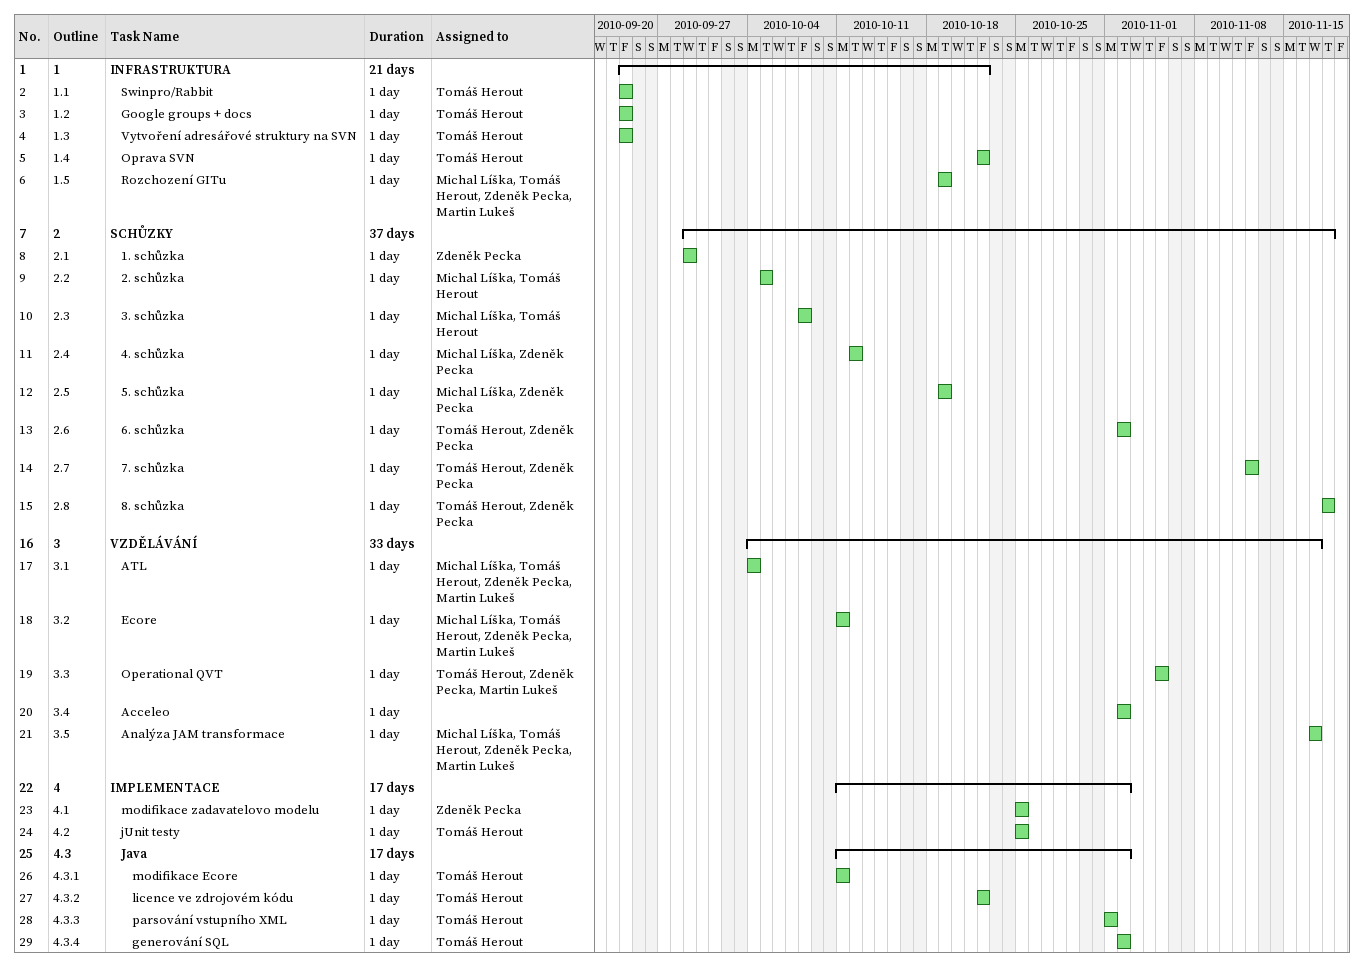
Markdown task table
| ID | WBS | Task | Duration | Start | Finish | Resources |
|---|---|---|---|---|---|---|
| 1 | 1 | **INFRASTRUKTURA** | 21d | 2010-09-24 | 2010-10-22 |  |
| 2 | 1.1 | Swinpro/Rabbit | 1d | 2010-09-24 | 2010-09-24 | Tomáš Herout |
| 3 | 1.2 | Google groups + docs | 1d | 2010-09-24 | 2010-09-24 | Tomáš Herout |
| 4 | 1.3 | Vytvoření adresářové struktury na SVN | 1d | 2010-09-24 | 2010-09-24 | Tomáš Herout |
| 5 | 1.4 | Oprava SVN | 1d | 2010-10-22 | 2010-10-22 | Tomáš Herout |
| 6 | 1.5 | Rozchození GITu | 1d | 2010-10-19 | 2010-10-19 | Michal Líška, Tomáš Herout, Zdeněk Pecka, Martin Lukeš |
| 7 | 2 | **SCHŮZKY** | 37d | 2010-09-29 | 2010-11-18 |  |
| 8 | 2.1 | 1. schůzka | 1d | 2010-09-29 | 2010-09-29 | Zdeněk Pecka |
| 9 | 2.2 | 2. schůzka | 1d | 2010-10-05 | 2010-10-05 | Michal Líška, Tomáš Herout |
| 10 | 2.3 | 3. schůzka | 1d | 2010-10-08 | 2010-10-08 | Michal Líška, Tomáš Herout |
| 11 | 2.4 | 4. schůzka | 1d | 2010-10-12 | 2010-10-12 | Michal Líška, Zdeněk Pecka |
| 12 | 2.5 | 5. schůzka | 1d | 2010-10-19 | 2010-10-19 | Michal Líška, Zdeněk Pecka |
| 13 | 2.6 | 6. schůzka | 1d | 2010-11-02 | 2010-11-02 | Tomáš Herout, Zdeněk Pecka |
| 14 | 2.7 | 7. schůzka | 1d | 2010-11-12 | 2010-11-12 | Tomáš Herout, Zdeněk Pecka |
| 15 | 2.8 | 8. schůzka | 1d | 2010-11-18 | 2010-11-18 | Tomáš Herout, Zdeněk Pecka |
| 16 | 3 | **VZDĚLÁVÁNÍ** | 33d | 2010-10-04 | 2010-11-17 |  |
| 17 | 3.1 | ATL | 1d | 2010-10-04 | 2010-10-04 | Michal Líška, Tomáš Herout, Zdeněk Pecka, Martin Lukeš |
| 18 | 3.2 | Ecore | 1d | 2010-10-11 | 2010-10-11 | Michal Líška, Tomáš Herout, Zdeněk Pecka, Martin Lukeš |
| 19 | 3.3 | Operational QVT | 1d | 2010-11-05 | 2010-11-05 | Tomáš Herout, Zdeněk Pecka, Martin Lukeš |
| 20 | 3.4 | Acceleo | 1d | 2010-11-02 | 2010-11-02 |  |
| 21 | 3.5 | Analýza JAM transformace | 1d | 2010-11-17 | 2010-11-17 | Michal Líška, Tomáš Herout, Zdeněk Pecka, Martin Lukeš |
| 22 | 4 | **IMPLEMENTACE** | 17d | 2010-10-11 | 2010-11-02 |  |
| 23 | 4.1 | modifikace zadavatelovo modelu | 1d | 2010-10-25 | 2010-10-25 | Zdeněk Pecka |
| 24 | 4.2 | jUnit testy | 1d | 2010-10-25 | 2010-10-25 | Tomáš Herout |
| 25 | 4.3 | **Java** | 17d | 2010-10-11 | 2010-11-02 |  |
| 26 | 4.3.1 | modifikace Ecore | 1d | 2010-10-11 | 2010-10-11 | Tomáš Herout |
| 27 | 4.3.2 | licence ve zdrojovém kódu | 1d | 2010-10-22 | 2010-10-22 | Tomáš Herout |
| 28 | 4.3.3 | parsování vstupního XML | 1d | 2010-11-01 | 2010-11-01 | Tomáš Herout |
| 29 | 4.3.4 | generování SQL | 1d | 2010-11-02 | 2010-11-02 | Tomáš Herout |
